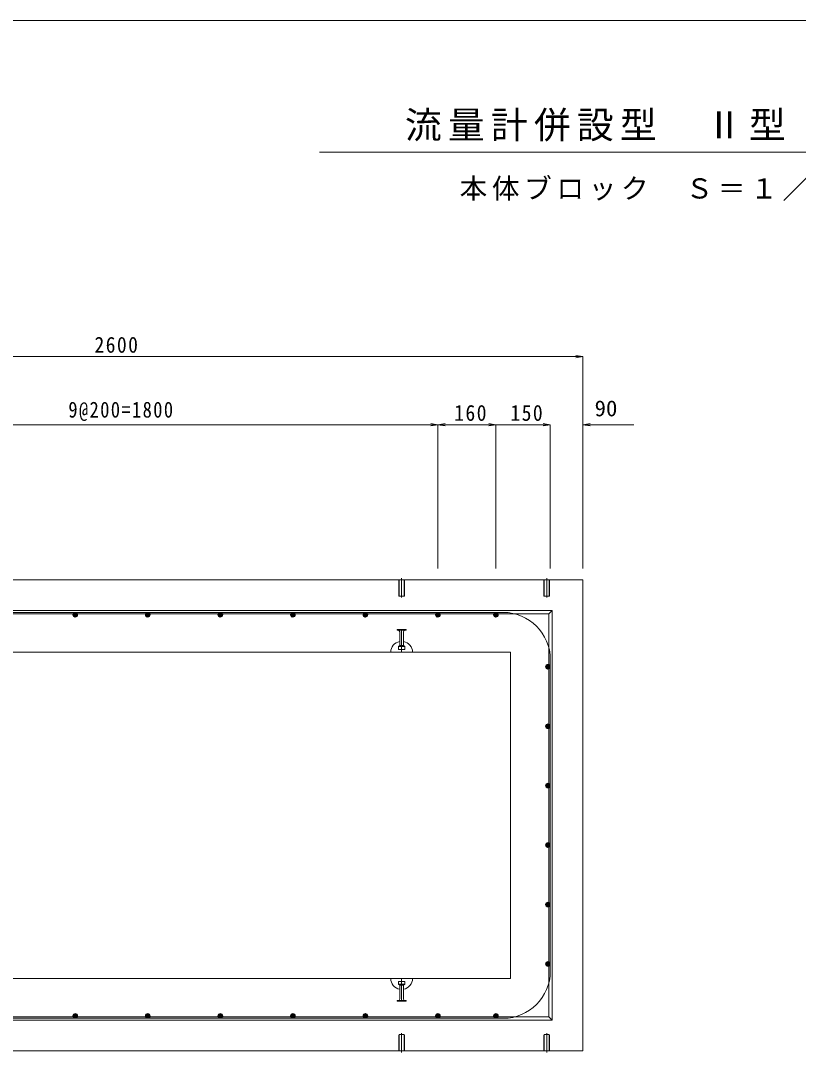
# Model space of a CAD drawing. Units: millimetres, scale not verified. Extents: x -3978 to 3978, y -2819 to 2819.
# Drawn here: x -1831 to 314, y -28 to 2819 of the extents above; entities that cross this region are included whole.
import ezdxf
from ezdxf.enums import TextEntityAlignment as Align

# ---------------------------------------------------------------- set-up
doc = ezdxf.new("R2010")
doc.units = ezdxf.units.MM
doc.header["$LTSCALE"] = 20
doc.linetypes.add('CHAIN2', pattern=[12, 9, -1, 1, -1])
doc.linetypes.add('DASHED1', pattern=[1.8, 1.2, -0.6])
for name, color, linetype, lineweight in [('0-1_製品図', 4, 'Continuous', 9), ('0-3_鉄筋', 7, 'Continuous', 9), ('0-6_寸法', 4, 'Continuous', 9), ('1-0', 7, 'Continuous', 9)]:
    doc.layers.add(name, color=color, linetype=linetype, lineweight=lineweight)
doc.styles.add('ＭＳ ゴシック', font='')
doc.styles.get('ＭＳ ゴシック').set_extended_font_data('MS Gothic')

msp = doc.modelspace()

# ---------------------------------------------------------------- linework, layer by layer
at = {"layer": '0-1_製品図', "color": 7, "linetype": 'DASHED1'}
for p, q in [((-772.19, 1276.02), (-788.19, 1276.02)), ((-772.19, 1276.02), (-788.19, 1276.02)), ((-372.19, 1276.02), (-388.19, 1276.02)), ((-372.19, 1276.02), (-388.19, 1276.02)), ((-772.19, -23.98), (-788.19, -23.98)), ((-772.19, -23.98), (-788.19, -23.98)), ((-372.19, -23.98), (-388.19, -23.98)), ((-372.19, -23.98), (-388.19, -23.98))]:
    msp.add_line(p, q, dxfattribs=at)
at = {"layer": '0-1_製品図'}
for p, q in [((-787.09, 1231.02), (-787.09, 1276.02)), ((-773.29, 1276.02), (-773.29, 1231.02)), ((-387.09, 1231.02), (-387.09, 1276.02)), ((-373.29, 1276.02), (-373.29, 1231.02)), ((-787.09, 1231.02), (-788.19, 1232.12)), ((-773.29, 1231.02), (-787.09, 1231.02)), ((-772.19, 1232.12), (-773.29, 1231.02)), ((-387.09, 1231.02), (-388.19, 1232.12)), ((-373.29, 1231.02), (-387.09, 1231.02)), ((-372.19, 1232.12), (-373.29, 1231.02)), ((-792.69, 1139.02), (-767.69, 1139.02)), ((-792.69, 1137.02), (-792.69, 1139.02)), ((-780.19, 1076.02), (-780.19, 1139.02)), ((-767.69, 1137.02), (-767.69, 1139.02)), ((-792.69, 1137.02), (-767.69, 1137.02)), ((-785.19, 1094.52), (-785.19, 1132.02)), ((-775.19, 1094.52), (-775.19, 1132.02)), ((-785.19, 1094.52), (-789.19, 1091.52)), ((-789.19, 1084.02), (-789.19, 1091.52)), ((-789.19, 1091.52), (-771.19, 1091.52)), ((-789.19, 1084.02), (-771.19, 1084.02)), ((-785.19, 1094.52), (-775.19, 1094.52)), ((-775.19, 1094.52), (-771.19, 1091.52)), ((-771.19, 1084.02), (-771.19, 1091.52)), ((-810.19, 1076.02), (-750.19, 1076.02)), ((-810.19, 176.02), (-750.19, 176.02)), ((-780.19, 176.02), (-780.19, 113.02)), ((-789.19, 168.02), (-789.19, 160.52)), ((-789.19, 168.02), (-771.19, 168.02)), ((-789.19, 160.52), (-771.19, 160.52)), ((-785.19, 157.52), (-789.19, 160.52)), ((-785.19, 157.52), (-785.19, 120.02)), ((-785.19, 157.52), (-775.19, 157.52)), ((-775.19, 157.52), (-771.19, 160.52)), ((-775.19, 157.52), (-775.19, 120.02)), ((-771.19, 168.02), (-771.19, 160.52)), ((-792.69, 115.02), (-792.69, 113.02)), ((-792.69, 115.02), (-767.69, 115.02)), ((-767.69, 115.02), (-767.69, 113.02)), ((-792.69, 113.02), (-767.69, 113.02)), ((-787.09, 21.02), (-788.19, 19.92)), ((-787.09, 21.02), (-787.09, -23.98)), ((-773.29, 21.02), (-787.09, 21.02)), ((-773.29, -23.98), (-773.29, 21.02)), ((-772.19, 19.92), (-773.29, 21.02)), ((-387.09, 21.02), (-388.19, 19.92)), ((-387.09, 21.02), (-387.09, -23.98)), ((-373.29, 21.02), (-387.09, 21.02)), ((-373.29, -23.98), (-373.29, 21.02)), ((-372.19, 19.92), (-373.29, 21.02))]:
    msp.add_line(p, q, dxfattribs=at)
at = {"layer": '0-1_製品図', "linetype": 'CHAIN2'}
for p, q in [((-780.19, 1279.97), (-780.19, 1227.08)), ((-380.19, 1279.97), (-380.19, 1227.08)), ((-780.19, -27.92), (-780.19, 24.97)), ((-380.19, -27.92), (-380.19, 24.97))]:
    msp.add_line(p, q, dxfattribs=at)
at = {"layer": '0-1_製品図', "color": 3}
for p, q in [((-374.19, 1182.02), (-365.19, 1191.02)), ((-480.19, 1076.02), (-2680.19, 1076.02)), ((-480.19, 176.02), (-480.19, 1076.02)), ((-480.19, 176.02), (-2680.19, 176.02)), ((-374.19, 70.02), (-365.19, 61.02))]:
    msp.add_line(p, q, dxfattribs=at)
for points in [[(-2880.19, -23.98), (-280.19, -23.98), (-280.19, 1276.02), (-2880.19, 1276.02)], [(-2795.19, 61.02), (-365.19, 61.02), (-365.19, 1191.02), (-2795.19, 1191.02)], [(-2786.19, 70.02), (-374.19, 70.02), (-374.19, 1182.02), (-2786.19, 1182.02)]]:
    msp.add_lwpolyline(points, close=True, dxfattribs=at)
at = {"layer": '0-1_製品図'}
for points in [[(-788.19, 1232.12), (-788.19, 1276.02), (-772.19, 1276.02), (-772.19, 1232.12)], [(-388.19, 1232.12), (-388.19, 1276.02), (-372.19, 1276.02), (-372.19, 1232.12)], [(-788.19, 19.92), (-788.19, -23.98), (-772.19, -23.98), (-772.19, 19.92)], [(-388.19, 19.92), (-388.19, -23.98), (-372.19, -23.98), (-372.19, 19.92)]]:
    msp.add_lwpolyline(points, dxfattribs=at)
for centre, radius, start, end in [((-790.19, 1132.02), 5, 0, 90), ((-770.19, 1132.02), 5, 90, 180), ((-780.19, 1076.02), 30, 99.59407, 180), ((-780.19, 1076.02), 30, 0, 80.40593), ((-780.19, 176.02), 30, 180, 260.40593), ((-780.19, 176.02), 30, 279.59407, 0), ((-790.19, 120.02), 5, 270, 0), ((-770.19, 120.02), 5, 180, 270)]:
    msp.add_arc(centre, radius, start, end, dxfattribs=at)
at = {"layer": '0-3_鉄筋', "color": 2}
for p, q in [((-500.19, 1186.02), (-2660.19, 1186.02)), ((-370.19, 1056.02), (-370.19, 196.02)), ((-500.19, 66.02), (-2660.19, 66.02))]:
    msp.add_line(p, q, dxfattribs=at)
at = {"layer": '0-3_鉄筋'}
for p, q in [((-1686.65, 1180.2), (-1679.51, 1173.06)), ((-1686.49, 1177.92), (-1681.79, 1173.22)), ((-1686.23, 1181.91), (-1677.8, 1173.48)), ((-1685.49, 1183.28), (-1676.43, 1174.22)), ((-1684.48, 1184.4), (-1675.31, 1175.23)), ((-1683.23, 1185.27), (-1674.44, 1176.48)), ((-1681.69, 1185.85), (-1673.86, 1178.02)), ((-1679.73, 1186.01), (-1673.7, 1179.98)), ((-1676.41, 1184.81), (-1674.9, 1183.3)), ((-1486.65, 1180.2), (-1479.51, 1173.06)), ((-1486.49, 1177.92), (-1481.79, 1173.22)), ((-1486.23, 1181.91), (-1477.8, 1173.48)), ((-1485.49, 1183.28), (-1476.43, 1174.22)), ((-1484.48, 1184.4), (-1475.31, 1175.23)), ((-1483.23, 1185.27), (-1474.44, 1176.48)), ((-1481.69, 1185.85), (-1473.86, 1178.02)), ((-1479.73, 1186.01), (-1473.7, 1179.98)), ((-1476.41, 1184.81), (-1474.9, 1183.3)), ((-1286.65, 1180.2), (-1279.51, 1173.06)), ((-1286.49, 1177.92), (-1281.79, 1173.22)), ((-1286.23, 1181.91), (-1277.8, 1173.48)), ((-1285.49, 1183.28), (-1276.43, 1174.22)), ((-1284.48, 1184.4), (-1275.31, 1175.23)), ((-1283.23, 1185.27), (-1274.44, 1176.48)), ((-1281.69, 1185.85), (-1273.86, 1178.02)), ((-1279.73, 1186.01), (-1273.7, 1179.98)), ((-1276.41, 1184.81), (-1274.9, 1183.3)), ((-1086.65, 1180.2), (-1079.51, 1173.06)), ((-1086.49, 1177.92), (-1081.79, 1173.22)), ((-1086.23, 1181.91), (-1077.8, 1173.48)), ((-1085.49, 1183.28), (-1076.43, 1174.22)), ((-1084.48, 1184.4), (-1075.31, 1175.23)), ((-1083.23, 1185.27), (-1074.44, 1176.48)), ((-1081.69, 1185.85), (-1073.86, 1178.02)), ((-1079.73, 1186.01), (-1073.7, 1179.98)), ((-1076.41, 1184.81), (-1074.9, 1183.3)), ((-886.65, 1180.2), (-879.51, 1173.06)), ((-886.49, 1177.92), (-881.79, 1173.22)), ((-886.23, 1181.91), (-877.8, 1173.48)), ((-885.49, 1183.28), (-876.43, 1174.22)), ((-884.48, 1184.4), (-875.31, 1175.23)), ((-883.23, 1185.27), (-874.44, 1176.48)), ((-881.69, 1185.85), (-873.86, 1178.02)), ((-879.73, 1186.01), (-873.7, 1179.98)), ((-876.41, 1184.81), (-874.9, 1183.3)), ((-686.65, 1180.2), (-679.51, 1173.06)), ((-686.49, 1177.92), (-681.79, 1173.22)), ((-686.23, 1181.91), (-677.8, 1173.48)), ((-685.49, 1183.28), (-676.43, 1174.22)), ((-684.48, 1184.4), (-675.31, 1175.23)), ((-683.23, 1185.27), (-674.44, 1176.48)), ((-681.69, 1185.85), (-673.86, 1178.02)), ((-679.73, 1186.01), (-673.7, 1179.98)), ((-676.41, 1184.81), (-674.9, 1183.3)), ((-526.65, 1180.2), (-519.51, 1173.06)), ((-526.49, 1177.92), (-521.79, 1173.22)), ((-526.23, 1181.91), (-517.8, 1173.48)), ((-525.49, 1183.28), (-516.43, 1174.22)), ((-524.48, 1184.4), (-515.31, 1175.23)), ((-523.23, 1185.27), (-514.44, 1176.48)), ((-521.69, 1185.85), (-513.86, 1178.02)), ((-519.73, 1186.01), (-513.7, 1179.98)), ((-516.41, 1184.81), (-514.9, 1183.3)), ((-383.15, 1036.7), (-376.01, 1029.56)), ((-382.99, 1034.42), (-378.29, 1029.72)), ((-382.73, 1038.41), (-374.3, 1029.98)), ((-381.99, 1039.78), (-372.93, 1030.72)), ((-380.98, 1040.9), (-371.81, 1031.73)), ((-379.73, 1041.77), (-370.94, 1032.98)), ((-378.19, 1042.35), (-370.36, 1034.52)), ((-376.23, 1042.51), (-370.2, 1036.48)), ((-372.91, 1041.31), (-371.4, 1039.8)), ((-383.15, 872.7), (-376.01, 865.56)), ((-382.99, 870.42), (-378.29, 865.72)), ((-382.73, 874.41), (-374.3, 865.98)), ((-381.99, 875.78), (-372.93, 866.72)), ((-380.98, 876.9), (-371.81, 867.73)), ((-379.73, 877.77), (-370.94, 868.98)), ((-378.19, 878.35), (-370.36, 870.52)), ((-376.23, 878.51), (-370.2, 872.48)), ((-372.91, 877.31), (-371.4, 875.8)), ((-381.99, 711.78), (-372.93, 702.72)), ((-380.98, 712.9), (-371.81, 703.73)), ((-379.73, 713.77), (-370.94, 704.98)), ((-378.19, 714.35), (-370.36, 706.52)), ((-376.23, 714.51), (-370.2, 708.48)), ((-372.91, 713.31), (-371.4, 711.8)), ((-383.15, 708.7), (-376.01, 701.56)), ((-382.99, 706.42), (-378.29, 701.72)), ((-382.73, 710.41), (-374.3, 701.98)), ((-383.15, 544.7), (-376.01, 537.56)), ((-382.99, 542.42), (-378.29, 537.72)), ((-382.73, 546.41), (-374.3, 537.98)), ((-381.99, 547.78), (-372.93, 538.72)), ((-380.98, 548.9), (-371.81, 539.73)), ((-379.73, 549.77), (-370.94, 540.98)), ((-378.19, 550.35), (-370.36, 542.52)), ((-376.23, 550.51), (-370.2, 544.48)), ((-372.91, 549.31), (-371.4, 547.8)), ((-383.15, 380.7), (-376.01, 373.56)), ((-382.99, 378.42), (-378.29, 373.72)), ((-382.73, 382.41), (-374.3, 373.98)), ((-381.99, 383.78), (-372.93, 374.72)), ((-380.98, 384.9), (-371.81, 375.73)), ((-379.73, 385.77), (-370.94, 376.98)), ((-378.19, 386.35), (-370.36, 378.52)), ((-376.23, 386.51), (-370.2, 380.48)), ((-372.91, 385.31), (-371.4, 383.8)), ((-383.15, 216.7), (-376.01, 209.56)), ((-382.99, 214.42), (-378.29, 209.72)), ((-382.73, 218.41), (-374.3, 209.98)), ((-381.99, 219.78), (-372.93, 210.72)), ((-380.98, 220.9), (-371.81, 211.73)), ((-379.73, 221.77), (-370.94, 212.98)), ((-378.19, 222.35), (-370.36, 214.52)), ((-376.23, 222.51), (-370.2, 216.48)), ((-372.91, 221.31), (-371.4, 219.8)), ((-1686.65, 71.84), (-1679.51, 78.99)), ((-1686.49, 74.13), (-1681.79, 78.82)), ((-1686.23, 70.14), (-1677.8, 78.57)), ((-1685.49, 68.76), (-1676.43, 77.82)), ((-1684.48, 67.64), (-1675.31, 76.82)), ((-1683.23, 66.78), (-1674.44, 75.56)), ((-1681.69, 66.2), (-1673.86, 74.02)), ((-1679.73, 66.04), (-1673.7, 72.06)), ((-1676.41, 67.23), (-1674.9, 68.74)), ((-1486.65, 71.84), (-1479.51, 78.99)), ((-1486.49, 74.13), (-1481.79, 78.82)), ((-1486.23, 70.14), (-1477.8, 78.57)), ((-1485.49, 68.76), (-1476.43, 77.82)), ((-1484.48, 67.64), (-1475.31, 76.82)), ((-1483.23, 66.78), (-1474.44, 75.56)), ((-1481.69, 66.2), (-1473.86, 74.02)), ((-1479.73, 66.04), (-1473.7, 72.06)), ((-1476.41, 67.23), (-1474.9, 68.74)), ((-1286.65, 71.84), (-1279.51, 78.99)), ((-1286.49, 74.13), (-1281.79, 78.82)), ((-1286.23, 70.14), (-1277.8, 78.57)), ((-1285.49, 68.76), (-1276.43, 77.82)), ((-1284.48, 67.64), (-1275.31, 76.82)), ((-1283.23, 66.78), (-1274.44, 75.56)), ((-1281.69, 66.2), (-1273.86, 74.02)), ((-1279.73, 66.04), (-1273.7, 72.06)), ((-1276.41, 67.23), (-1274.9, 68.74)), ((-1086.65, 71.84), (-1079.51, 78.99)), ((-1086.49, 74.13), (-1081.79, 78.82)), ((-1086.23, 70.14), (-1077.8, 78.57)), ((-1085.49, 68.76), (-1076.43, 77.82)), ((-1084.48, 67.64), (-1075.31, 76.82)), ((-1083.23, 66.78), (-1074.44, 75.56)), ((-1081.69, 66.2), (-1073.86, 74.02)), ((-1079.73, 66.04), (-1073.7, 72.06)), ((-1076.41, 67.23), (-1074.9, 68.74)), ((-886.65, 71.84), (-879.51, 78.99)), ((-886.49, 74.13), (-881.79, 78.82)), ((-886.23, 70.14), (-877.8, 78.57)), ((-885.49, 68.76), (-876.43, 77.82)), ((-884.48, 67.64), (-875.31, 76.82)), ((-883.23, 66.78), (-874.44, 75.56)), ((-881.69, 66.2), (-873.86, 74.02)), ((-879.73, 66.04), (-873.7, 72.06)), ((-876.41, 67.23), (-874.9, 68.74)), ((-686.65, 71.84), (-679.51, 78.99)), ((-686.49, 74.13), (-681.79, 78.82)), ((-686.23, 70.14), (-677.8, 78.57)), ((-685.49, 68.76), (-676.43, 77.82)), ((-684.48, 67.64), (-675.31, 76.82)), ((-683.23, 66.78), (-674.44, 75.56)), ((-681.69, 66.2), (-673.86, 74.02)), ((-679.73, 66.04), (-673.7, 72.06)), ((-676.41, 67.23), (-674.9, 68.74)), ((-526.65, 71.84), (-519.51, 78.99)), ((-526.49, 74.13), (-521.79, 78.82)), ((-526.23, 70.14), (-517.8, 78.57)), ((-525.49, 68.76), (-516.43, 77.82)), ((-524.48, 67.64), (-515.31, 76.82)), ((-523.23, 66.78), (-514.44, 75.56)), ((-521.69, 66.2), (-513.86, 74.02)), ((-519.73, 66.04), (-513.7, 72.06)), ((-516.41, 67.23), (-514.9, 68.74))]:
    msp.add_line(p, q, dxfattribs=at)
at = {"layer": '0-3_鉄筋', "color": 2}
for centre in [(-1680.19, 1179.52), (-1480.19, 1179.52), (-1280.19, 1179.52), (-1080.19, 1179.52), (-880.19, 1179.52), (-680.19, 1179.52), (-520.19, 1179.52), (-376.69, 1036.02), (-376.69, 872.02), (-376.69, 708.02), (-376.69, 544.02), (-376.69, 380.02), (-376.69, 216.02), (-1680.19, 72.52), (-1480.19, 72.52), (-1280.19, 72.52), (-1080.19, 72.52), (-880.19, 72.52), (-680.19, 72.52), (-520.19, 72.52)]:
    msp.add_circle(centre, 6.5, dxfattribs=at)
for centre, start, end in [((-500.19, 1056.02), 0, 90), ((-500.19, 196.02), 270, 0)]:
    msp.add_arc(centre, 130, start, end, dxfattribs=at)
at = {"layer": '0-6_寸法'}
for p, q in [((-280.19, 1891.72), (-2880.19, 1891.72)), ((-280.19, 1891.72), (-299.88, 1895.2)), ((-280.19, 1891.72), (-299.88, 1888.25)), ((-280.19, 1891.72), (-280.19, 1703.8)), ((-2480.19, 1703.8), (-680.19, 1703.8)), ((-680.19, 1703.8), (-820.19, 1703.8)), ((-680.19, 1703.8), (-699.88, 1707.27)), ((-680.19, 1703.8), (-699.88, 1700.32)), ((-680.19, 1703.8), (-660.49, 1707.27)), ((-680.19, 1703.8), (-540.19, 1703.8)), ((-680.19, 1703.8), (-660.49, 1700.32)), ((-680.19, 1703.8), (-680.19, 1307.21)), ((-680.19, 1703.8), (-520.19, 1703.8)), ((-520.19, 1703.8), (-660.19, 1703.8)), ((-520.19, 1703.8), (-660.19, 1703.8)), ((-520.19, 1703.8), (-539.88, 1707.27)), ((-520.19, 1703.8), (-539.88, 1707.27)), ((-520.19, 1703.8), (-539.88, 1700.32)), ((-520.19, 1703.8), (-539.88, 1700.32)), ((-520.19, 1703.8), (-520.19, 1307.21)), ((-520.19, 1703.8), (-370.19, 1703.8)), ((-520.19, 1703.8), (-520.19, 1307.21)), ((-370.19, 1703.8), (-510.19, 1703.8)), ((-370.19, 1703.8), (-389.88, 1707.27)), ((-370.19, 1703.8), (-389.88, 1700.32)), ((-370.19, 1703.8), (-370.19, 1307.21)), ((-280.19, 1703.8), (-260.49, 1707.27)), ((-280.19, 1703.8), (-140.19, 1703.8)), ((-280.19, 1703.8), (-260.49, 1700.32)), ((-280.19, 1703.8), (-280.19, 1307.21))]:
    msp.add_line(p, q, dxfattribs=at)
at = {"layer": '1-0', "color": 5}
msp.add_line((3978.45, 2818.65), (-3978.45, 2818.65), dxfattribs=at)
at = {"layer": '1-0'}
msp.add_line((-1006.29, 2455.59), (1016.54, 2455.59), dxfattribs=at)

# ---------------------------------------------------------------- texts
at = {"layer": '0-6_寸法', "color": 7, "style": 'ＭＳ ゴシック', "width": 1.05}
msp.add_text('90', height=43.99, dxfattribs=at).set_placement((-248.13, 1713.8), align=Align.BOTTOM_LEFT)
at = {"layer": '0-6_寸法', "color": 7, "char_height": 43.99, "attachment_point": 7, "style": 'ＭＳ ゴシック'}
for s, insert in [('\\T1.15;\\W0.9;2600', (-1627.19, 1901.72)), ('\\T1.15;\\W0.85;9@200=1800', (-1699.19, 1713.8)), ('\\T1.15;\\W0.9;160', (-635.19, 1713.8)), ('\\T1.15;\\W0.9;150', (-480.19, 1713.8))]:
    msp.add_mtext(s, dxfattribs=dict(at, insert=insert))
at = {"layer": '1-0', "attachment_point": 7, "style": 'ＭＳ ゴシック'}
for s, insert, char_height in [('\\T1.17;流量計併設型\u3000Ⅱ型\u3000配筋図', (-771.07, 2484.86), 74.29), ('\\T1.17;本体ブロック\u3000Ｓ＝１／２０', (-620.22, 2321.29), 55.76)]:
    msp.add_mtext(s, dxfattribs=dict(at, insert=insert, char_height=char_height))

doc.saveas('drawing.dxf')
